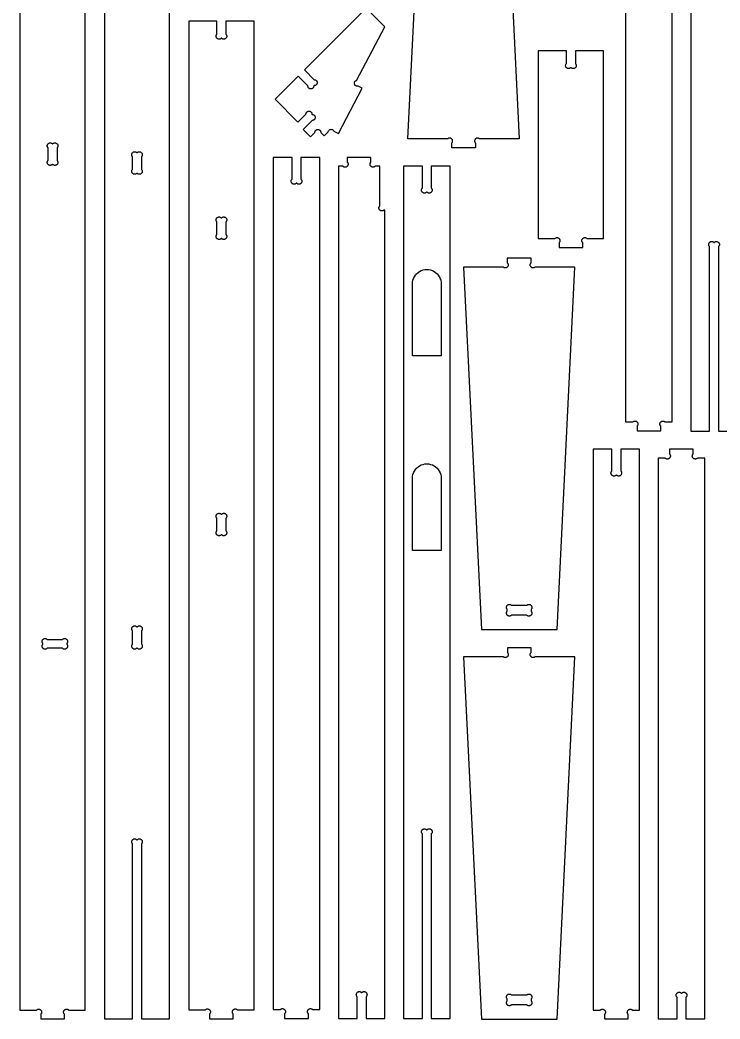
# Model space of a CAD drawing. Extents: x 105 to 1294, y 104 to 1295.
# Drawn here: x 655.6 to 892, y 103.9 to 441.1 of the extents above; entities that cross this region are included whole.
import ezdxf

# ---------------------------------------------------------------- set-up
doc = ezdxf.new("R2010")
doc.units = 0
doc.layers.add('LAYER_1', color=62, linetype='CONTINUOUS')

msp = doc.modelspace()

# ---------------------------------------------------------------- linework, layer by layer
at = {"layer": 'LAYER_1'}
for points in [[(655.63, 565.72), (655.63, 106.98), (661.23, 106.98), (661.32, 107.06), (661.41, 107.13), (661.5, 107.18), (661.6, 107.23), (661.7, 107.26), (661.79, 107.28), (661.89, 107.29), (661.98, 107.29), (662.07, 107.28), (662.17, 107.26), (662.25, 107.23), (662.34, 107.19), (662.42, 107.15), (662.5, 107.1), (662.58, 107.04), (662.65, 106.98), (662.71, 106.91), (662.77, 106.83), (662.82, 106.76), (662.86, 106.67), (662.9, 106.59), (662.92, 106.5), (662.94, 106.41), (662.95, 106.31), (662.95, 106.22), (662.95, 106.12), (662.92, 106.03), (662.89, 105.93), (662.85, 105.84), (662.79, 105.75), (662.72, 105.65), (662.64, 105.56), (662.64, 103.98), (670.65, 103.98), (670.65, 105.56), (670.56, 105.65), (670.5, 105.75), (670.44, 105.84), (670.4, 105.93), (670.36, 106.03), (670.34, 106.12), (670.33, 106.22), (670.33, 106.31), (670.34, 106.41), (670.36, 106.5), (670.39, 106.59), (670.43, 106.67), (670.47, 106.76), (670.52, 106.83), (670.58, 106.91), (670.64, 106.98), (670.71, 107.04), (670.79, 107.1), (670.87, 107.15), (670.95, 107.19), (671.03, 107.23), (671.12, 107.26), (671.21, 107.28), (671.31, 107.29), (671.4, 107.29), (671.5, 107.28), (671.59, 107.26), (671.69, 107.23), (671.78, 107.18), (671.88, 107.13), (671.97, 107.06), (672.06, 106.98), (677.66, 106.98), (677.66, 565.72)], [(684.13, 562.72), (684.13, 103.98), (693.65, 103.98), (693.65, 163.04), (693.58, 163.12), (693.52, 163.2), (693.47, 163.28), (693.43, 163.37), (693.4, 163.46), (693.37, 163.56), (693.36, 163.65), (693.36, 163.75), (693.36, 163.84), (693.37, 163.94), (693.4, 164.03), (693.43, 164.12), (693.47, 164.21), (693.52, 164.3), (693.58, 164.38), (693.65, 164.45), (693.72, 164.52), (693.81, 164.58), (693.89, 164.63), (693.98, 164.67), (694.07, 164.71), (694.16, 164.73), (694.26, 164.74), (694.36, 164.75), (694.45, 164.74), (694.55, 164.73), (694.64, 164.71), (694.73, 164.67), (694.82, 164.63), (694.91, 164.58), (694.99, 164.52), (695.06, 164.45), (695.23, 164.45), (695.31, 164.52), (695.39, 164.58), (695.47, 164.63), (695.56, 164.67), (695.66, 164.71), (695.75, 164.73), (695.84, 164.74), (695.94, 164.75), (696.04, 164.74), (696.13, 164.73), (696.22, 164.71), (696.32, 164.67), (696.4, 164.63), (696.49, 164.58), (696.57, 164.52), (696.65, 164.45), (696.71, 164.38), (696.77, 164.3), (696.83, 164.21), (696.87, 164.12), (696.9, 164.03), (696.92, 163.94), (696.94, 163.84), (696.94, 163.75), (696.94, 163.65), (696.92, 163.56), (696.9, 163.46), (696.87, 163.37), (696.83, 163.28), (696.77, 163.2), (696.71, 163.12), (696.65, 163.04), (696.65, 103.98), (706.16, 103.98), (706.16, 562.72)], [(818.18, 523.22), (824.2, 400.94), (810.83, 400.94), (810.75, 401.01), (810.67, 401.07), (810.59, 401.12), (810.5, 401.16), (810.41, 401.2), (810.31, 401.22), (810.22, 401.23), (810.12, 401.24), (810.02, 401.23), (809.93, 401.22), (809.84, 401.2), (809.74, 401.16), (809.66, 401.12), (809.57, 401.07), (809.49, 401.01), (809.41, 400.94), (809.34, 400.87), (809.29, 400.79), (809.23, 400.7), (809.19, 400.61), (809.16, 400.52), (809.14, 400.43), (809.13, 400.33), (809.12, 400.24), (809.13, 400.14), (809.14, 400.05), (809.16, 399.95), (809.19, 399.86), (809.23, 399.77), (809.29, 399.69), (809.34, 399.61), (809.41, 399.53), (809.41, 397.94), (801.41, 397.94), (801.41, 399.53), (801.48, 399.61), (801.54, 399.69), (801.59, 399.77), (801.63, 399.86), (801.66, 399.95), (801.69, 400.05), (801.7, 400.14), (801.71, 400.24), (801.7, 400.33), (801.69, 400.43), (801.66, 400.52), (801.63, 400.61), (801.59, 400.7), (801.54, 400.79), (801.48, 400.87), (801.41, 400.94), (801.34, 401.01), (801.26, 401.07), (801.17, 401.12), (801.08, 401.16), (800.99, 401.2), (800.9, 401.22), (800.8, 401.23), (800.71, 401.24), (800.61, 401.23), (800.52, 401.22), (800.42, 401.2), (800.33, 401.16), (800.24, 401.12), (800.16, 401.07), (800.07, 401.01), (800, 400.94), (786.62, 400.94), (792.64, 523.21)], [(860.13, 494.72), (860.13, 305.45), (862.58, 305.45), (862.65, 305.52), (862.73, 305.58), (862.82, 305.63), (862.91, 305.67), (863, 305.7), (863.09, 305.72), (863.19, 305.74), (863.28, 305.74), (863.38, 305.74), (863.48, 305.72), (863.57, 305.7), (863.66, 305.67), (863.75, 305.63), (863.84, 305.58), (863.92, 305.52), (863.99, 305.45), (864.06, 305.37), (864.12, 305.29), (864.17, 305.21), (864.21, 305.12), (864.24, 305.03), (864.27, 304.93), (864.28, 304.84), (864.28, 304.74), (864.28, 304.65), (864.27, 304.55), (864.24, 304.46), (864.21, 304.37), (864.17, 304.28), (864.12, 304.19), (864.06, 304.11), (863.99, 304.03), (863.99, 302.45), (871.99, 302.45), (871.99, 304.03), (871.92, 304.11), (871.86, 304.19), (871.81, 304.28), (871.77, 304.36), (871.74, 304.46), (871.72, 304.55), (871.7, 304.65), (871.7, 304.74), (871.7, 304.84), (871.72, 304.93), (871.74, 305.03), (871.77, 305.12), (871.81, 305.21), (871.86, 305.29), (871.92, 305.37), (871.99, 305.45), (872.07, 305.52), (872.15, 305.58), (872.23, 305.63), (872.32, 305.67), (872.41, 305.7), (872.51, 305.72), (872.6, 305.74), (872.7, 305.74), (872.8, 305.74), (872.89, 305.72), (872.98, 305.7), (873.08, 305.67), (873.16, 305.63), (873.25, 305.58), (873.33, 305.52), (873.41, 305.45), (875.86, 305.45), (875.86, 494.72)], [(882.13, 491.72), (882.13, 302.35), (888.49, 302.35), (888.49, 364.63), (888.43, 364.7), (888.37, 364.78), (888.32, 364.87), (888.27, 364.96), (888.24, 365.05), (888.22, 365.14), (888.21, 365.24), (888.2, 365.33), (888.21, 365.43), (888.22, 365.52), (888.24, 365.62), (888.27, 365.71), (888.32, 365.8), (888.37, 365.88), (888.43, 365.96), (888.49, 366.04), (888.57, 366.11), (888.65, 366.17), (888.74, 366.22), (888.83, 366.26), (888.92, 366.29), (889.01, 366.32), (889.11, 366.33), (889.2, 366.33), (889.3, 366.33), (889.39, 366.32), (889.49, 366.29), (889.58, 366.26), (889.67, 366.22), (889.75, 366.17), (889.83, 366.11), (889.91, 366.04), (890.08, 366.04), (890.17, 366.12), (890.26, 366.19), (890.36, 366.25), (890.45, 366.29), (890.55, 366.32), (890.64, 366.34), (890.74, 366.35), (890.83, 366.35), (890.92, 366.34), (891.02, 366.32), (891.1, 366.29), (891.19, 366.26), (891.27, 366.21), (891.35, 366.16), (891.43, 366.1), (891.49, 366.04), (891.56, 365.97), (891.62, 365.9), (891.67, 365.82), (891.71, 365.74), (891.75, 365.65), (891.77, 365.56), (891.79, 365.47), (891.8, 365.38), (891.8, 365.28), (891.8, 365.19), (891.77, 365.09), (891.74, 365), (891.7, 364.9), (891.64, 364.81), (891.58, 364.72), (891.49, 364.63), (891.49, 302.35), (897.86, 302.35)]]:
    msp.add_lwpolyline(points, dxfattribs=at)
for points in [[(752.2, 409.32), (752.2, 409.43), (752.22, 409.52), (752.24, 409.62), (752.27, 409.71), (752.32, 409.8), (752.37, 409.88), (752.42, 409.96), (752.49, 410.03), (752.56, 410.09), (752.64, 410.15), (752.72, 410.2), (752.81, 410.24), (752.9, 410.28), (752.99, 410.3), (753.09, 410.32), (753.2, 410.32), (753.3, 410.32), (753.4, 410.3), (753.49, 410.28), (753.58, 410.24), (753.67, 410.2), (753.75, 410.15), (753.83, 410.09), (753.9, 410.03), (753.97, 409.96), (754.02, 409.88), (754.07, 409.8), (754.12, 409.71), (754.15, 409.62), (754.18, 409.52), (754.19, 409.43), (754.2, 409.32), (754.32, 409.2), (754.42, 409.2), (754.52, 409.18), (754.61, 409.16), (754.7, 409.12), (754.79, 409.08), (754.87, 409.03), (754.95, 408.97), (755.02, 408.91), (755.09, 408.84), (755.15, 408.76), (755.2, 408.68), (755.24, 408.59), (755.27, 408.5), (755.3, 408.4), (755.31, 408.31), (755.32, 408.2), (755.31, 408.1), (755.3, 408), (755.27, 407.91), (755.24, 407.81), (755.2, 407.73), (755.15, 407.64), (755.09, 407.57), (755.02, 407.5), (754.95, 407.43), (754.87, 407.37), (754.79, 407.32), (754.7, 407.28), (754.61, 407.25), (754.52, 407.22), (754.42, 407.21), (754.32, 407.2), (751.25, 404.14), (753.72, 401.66), (755.2, 403.14), (755.21, 403.26), (755.22, 403.37), (755.25, 403.48), (755.29, 403.58), (755.33, 403.67), (755.38, 403.75), (755.45, 403.82), (755.51, 403.89), (755.59, 403.95), (755.66, 404), (755.75, 404.04), (755.83, 404.08), (755.92, 404.1), (756.01, 404.12), (756.11, 404.13), (756.2, 404.14), (756.29, 404.13), (756.39, 404.12), (756.48, 404.1), (756.57, 404.08), (756.65, 404.04), (756.74, 404), (756.81, 403.95), (756.89, 403.89), (756.95, 403.82), (757.01, 403.75), (757.07, 403.67), (757.11, 403.58), (757.15, 403.48), (757.18, 403.37), (757.19, 403.26), (757.2, 403.14), (758.34, 402), (759.67, 403.33), (759.71, 403.51), (759.78, 403.66), (759.86, 403.8), (759.97, 403.91), (760.09, 404.01), (760.22, 404.09), (760.36, 404.14), (760.51, 404.17), (760.66, 404.19), (760.81, 404.17), (760.96, 404.14), (761.11, 404.08), (761.24, 404), (761.36, 403.9), (761.47, 403.77), (761.56, 403.62), (763.16, 402.77), (771.22, 418.03), (769.82, 418.77), (769.7, 418.74), (769.59, 418.73), (769.48, 418.72), (769.37, 418.73), (769.28, 418.74), (769.18, 418.77), (769.09, 418.81), (769.01, 418.85), (768.93, 418.9), (768.86, 418.96), (768.79, 419.03), (768.74, 419.1), (768.68, 419.18), (768.64, 419.26), (768.6, 419.35), (768.57, 419.43), (768.54, 419.52), (768.53, 419.62), (768.52, 419.71), (768.52, 419.8), (768.53, 419.9), (768.54, 419.99), (768.57, 420.08), (768.6, 420.16), (768.65, 420.25), (768.7, 420.33), (768.76, 420.4), (768.83, 420.47), (768.92, 420.54), (769.01, 420.59), (769.11, 420.64), (769.23, 420.68), (778.79, 438.8), (772.5, 445.09), (751.65, 424.25), (754.96, 420.93), (755.08, 420.93), (755.19, 420.91), (755.3, 420.88), (755.4, 420.85), (755.49, 420.8), (755.57, 420.75), (755.64, 420.69), (755.71, 420.62), (755.77, 420.55), (755.82, 420.47), (755.86, 420.39), (755.9, 420.3), (755.93, 420.21), (755.95, 420.12), (755.96, 420.03), (755.96, 419.93), (755.96, 419.84), (755.95, 419.75), (755.93, 419.66), (755.9, 419.57), (755.86, 419.48), (755.82, 419.4), (755.77, 419.32), (755.71, 419.25), (755.64, 419.18), (755.57, 419.12), (755.49, 419.06), (755.4, 419.02), (755.3, 418.98), (755.19, 418.96), (755.08, 418.94), (754.96, 418.93), (754.84, 418.81), (754.83, 418.71), (754.82, 418.61), (754.79, 418.51), (754.76, 418.42), (754.72, 418.34), (754.67, 418.25), (754.61, 418.18), (754.55, 418.1), (754.48, 418.04), (754.4, 417.98), (754.32, 417.93), (754.23, 417.89), (754.14, 417.86), (754.04, 417.83), (753.94, 417.82), (753.84, 417.81), (753.74, 417.82), (753.64, 417.83), (753.54, 417.86), (753.45, 417.89), (753.36, 417.93), (753.28, 417.98), (753.2, 418.04), (753.13, 418.1), (753.07, 418.18), (753.01, 418.25), (752.96, 418.34), (752.92, 418.42), (752.88, 418.51), (752.86, 418.61), (752.84, 418.71), (752.84, 418.81), (749.53, 422.13), (741.75, 414.35), (749.48, 406.61)], [(719.64, 105.64), (719.64, 104.06), (727.64, 104.06), (727.64, 105.64), (727.58, 105.72), (727.52, 105.8), (727.47, 105.89), (727.42, 105.97), (727.39, 106.07), (727.37, 106.16), (727.36, 106.26), (727.35, 106.35), (727.36, 106.45), (727.37, 106.54), (727.39, 106.64), (727.42, 106.73), (727.47, 106.82), (727.52, 106.9), (727.58, 106.98), (727.64, 107.06), (727.72, 107.13), (727.8, 107.19), (727.89, 107.24), (727.98, 107.28), (728.07, 107.31), (728.16, 107.33), (728.26, 107.35), (728.35, 107.35), (728.45, 107.35), (728.54, 107.33), (728.64, 107.31), (728.73, 107.28), (728.82, 107.24), (728.9, 107.19), (728.98, 107.13), (729.06, 107.06), (734.66, 107.06), (734.66, 440.72), (725.14, 440.72), (725.14, 436.33), (725.22, 436.24), (725.29, 436.15), (725.35, 436.06), (725.39, 435.96), (725.42, 435.87), (725.44, 435.77), (725.45, 435.67), (725.45, 435.58), (725.44, 435.49), (725.42, 435.4), (725.39, 435.31), (725.36, 435.22), (725.31, 435.14), (725.26, 435.06), (725.21, 434.99), (725.14, 434.92), (725.07, 434.85), (725, 434.8), (724.92, 434.74), (724.84, 434.7), (724.75, 434.66), (724.66, 434.64), (724.57, 434.62), (724.48, 434.61), (724.39, 434.61), (724.29, 434.62), (724.2, 434.64), (724.1, 434.67), (724, 434.71), (723.91, 434.77), (723.82, 434.84), (723.73, 434.92), (723.56, 434.92), (723.47, 434.84), (723.38, 434.77), (723.28, 434.71), (723.19, 434.67), (723.09, 434.64), (723, 434.62), (722.9, 434.61), (722.81, 434.61), (722.71, 434.62), (722.62, 434.64), (722.53, 434.66), (722.45, 434.7), (722.37, 434.74), (722.29, 434.8), (722.21, 434.85), (722.14, 434.92), (722.08, 434.99), (722.02, 435.06), (721.97, 435.14), (721.93, 435.22), (721.89, 435.31), (721.87, 435.4), (721.85, 435.49), (721.84, 435.58), (721.83, 435.67), (721.84, 435.77), (721.86, 435.87), (721.9, 435.96), (721.94, 436.06), (721.99, 436.15), (722.06, 436.24), (722.14, 436.33), (722.14, 440.72), (712.63, 440.72), (712.63, 107.06), (718.23, 107.06), (718.31, 107.13), (718.39, 107.19), (718.47, 107.24), (718.56, 107.28), (718.65, 107.31), (718.75, 107.33), (718.84, 107.35), (718.94, 107.35), (719.03, 107.35), (719.13, 107.33), (719.22, 107.31), (719.31, 107.28), (719.4, 107.24), (719.49, 107.19), (719.57, 107.13), (719.64, 107.06), (719.71, 106.98), (719.77, 106.9), (719.82, 106.82), (719.86, 106.73), (719.9, 106.64), (719.92, 106.54), (719.93, 106.45), (719.94, 106.35), (719.93, 106.26), (719.92, 106.16), (719.9, 106.07), (719.86, 105.97), (719.82, 105.89), (719.77, 105.8), (719.71, 105.72)], [(843.15, 426.38), (843.21, 426.31), (843.27, 426.22), (843.32, 426.14), (843.37, 426.05), (843.4, 425.96), (843.42, 425.86), (843.43, 425.77), (843.44, 425.67), (843.43, 425.58), (843.42, 425.48), (843.4, 425.39), (843.37, 425.3), (843.32, 425.21), (843.27, 425.12), (843.21, 425.04), (843.15, 424.97), (843.07, 424.9), (842.99, 424.84), (842.9, 424.79), (842.82, 424.75), (842.72, 424.71), (842.63, 424.69), (842.54, 424.68), (842.44, 424.67), (842.34, 424.68), (842.25, 424.69), (842.15, 424.71), (842.06, 424.75), (841.97, 424.79), (841.89, 424.84), (841.81, 424.9), (841.73, 424.97), (841.56, 424.97), (841.48, 424.9), (841.4, 424.84), (841.32, 424.79), (841.23, 424.75), (841.14, 424.71), (841.04, 424.69), (840.95, 424.68), (840.85, 424.67), (840.76, 424.68), (840.66, 424.69), (840.57, 424.71), (840.48, 424.75), (840.39, 424.79), (840.3, 424.84), (840.22, 424.9), (840.14, 424.97), (840.08, 425.04), (840.02, 425.12), (839.97, 425.21), (839.92, 425.3), (839.89, 425.39), (839.87, 425.48), (839.86, 425.58), (839.85, 425.67), (839.86, 425.77), (839.87, 425.86), (839.89, 425.96), (839.92, 426.05), (839.97, 426.14), (840.02, 426.22), (840.08, 426.31), (840.14, 426.38), (840.14, 430.72), (830.63, 430.72), (830.63, 367.36), (836.23, 367.36), (836.31, 367.43), (836.39, 367.49), (836.47, 367.54), (836.56, 367.58), (836.65, 367.61), (836.75, 367.63), (836.84, 367.65), (836.94, 367.65), (837.03, 367.65), (837.13, 367.63), (837.22, 367.61), (837.31, 367.58), (837.4, 367.54), (837.49, 367.49), (837.57, 367.43), (837.64, 367.36), (837.71, 367.28), (837.77, 367.2), (837.82, 367.11), (837.86, 367.03), (837.9, 366.93), (837.92, 366.84), (837.93, 366.75), (837.94, 366.65), (837.93, 366.55), (837.92, 366.46), (837.9, 366.37), (837.86, 366.27), (837.82, 366.18), (837.77, 366.1), (837.71, 366.02), (837.64, 365.94), (837.64, 364.36), (845.64, 364.36), (845.64, 365.94), (845.58, 366.02), (845.52, 366.1), (845.47, 366.18), (845.42, 366.27), (845.39, 366.37), (845.37, 366.46), (845.36, 366.55), (845.35, 366.65), (845.36, 366.75), (845.37, 366.84), (845.39, 366.93), (845.42, 367.03), (845.47, 367.11), (845.52, 367.2), (845.58, 367.28), (845.64, 367.36), (845.72, 367.43), (845.8, 367.49), (845.89, 367.54), (845.98, 367.58), (846.07, 367.61), (846.16, 367.63), (846.26, 367.65), (846.35, 367.65), (846.45, 367.65), (846.54, 367.63), (846.64, 367.61), (846.73, 367.58), (846.82, 367.54), (846.9, 367.49), (846.98, 367.43), (847.06, 367.36), (852.66, 367.36), (852.66, 430.72), (843.15, 430.72)], [(666.56, 392.32), (666.47, 392.24), (666.37, 392.17), (666.28, 392.11), (666.19, 392.07), (666.09, 392.04), (665.99, 392.02), (665.9, 392.01), (665.8, 392.01), (665.71, 392.02), (665.62, 392.04), (665.53, 392.07), (665.45, 392.1), (665.36, 392.15), (665.29, 392.2), (665.21, 392.25), (665.14, 392.32), (665.08, 392.39), (665.02, 392.46), (664.97, 392.54), (664.93, 392.62), (664.89, 392.71), (664.86, 392.8), (664.84, 392.89), (664.83, 392.98), (664.83, 393.07), (664.84, 393.17), (664.86, 393.27), (664.89, 393.36), (664.94, 393.46), (664.99, 393.55), (665.06, 393.64), (665.14, 393.73), (665.14, 397.91), (665.06, 397.99), (664.99, 398.09), (664.94, 398.18), (664.89, 398.28), (664.86, 398.37), (664.84, 398.47), (664.83, 398.56), (664.83, 398.66), (664.84, 398.75), (664.86, 398.84), (664.89, 398.93), (664.93, 399.02), (664.97, 399.1), (665.02, 399.18), (665.08, 399.25), (665.14, 399.32), (665.21, 399.38), (665.29, 399.44), (665.36, 399.49), (665.45, 399.53), (665.53, 399.57), (665.62, 399.6), (665.71, 399.62), (665.8, 399.63), (665.9, 399.63), (665.99, 399.62), (666.09, 399.6), (666.19, 399.57), (666.28, 399.52), (666.37, 399.47), (666.47, 399.4), (666.56, 399.32), (666.73, 399.32), (666.82, 399.4), (666.92, 399.47), (667.01, 399.52), (667.1, 399.57), (667.2, 399.6), (667.29, 399.62), (667.39, 399.63), (667.48, 399.63), (667.58, 399.62), (667.67, 399.6), (667.76, 399.57), (667.84, 399.53), (667.93, 399.49), (668, 399.44), (668.08, 399.38), (668.15, 399.32), (668.21, 399.25), (668.27, 399.18), (668.32, 399.1), (668.36, 399.02), (668.4, 398.93), (668.43, 398.84), (668.45, 398.75), (668.46, 398.66), (668.46, 398.56), (668.45, 398.47), (668.43, 398.37), (668.39, 398.28), (668.35, 398.18), (668.3, 398.09), (668.23, 397.99), (668.15, 397.91), (668.15, 393.73), (668.23, 393.64), (668.3, 393.55), (668.35, 393.46), (668.39, 393.36), (668.43, 393.27), (668.45, 393.17), (668.46, 393.07), (668.46, 392.98), (668.45, 392.89), (668.43, 392.8), (668.4, 392.71), (668.36, 392.62), (668.32, 392.54), (668.27, 392.46), (668.21, 392.39), (668.15, 392.32), (668.08, 392.25), (668, 392.2), (667.93, 392.15), (667.84, 392.1), (667.76, 392.07), (667.67, 392.04), (667.58, 392.02), (667.48, 392.01), (667.39, 392.01), (667.29, 392.02), (667.2, 392.04), (667.1, 392.07), (667.01, 392.11), (666.92, 392.17), (666.82, 392.24), (666.73, 392.32)], [(666.56, 392.32), (666.47, 392.23), (666.38, 392.17), (666.28, 392.11), (666.19, 392.07), (666.09, 392.04), (666, 392.02), (665.9, 392.01), (665.81, 392.01), (665.71, 392.02), (665.62, 392.04), (665.53, 392.06), (665.45, 392.1), (665.37, 392.14), (665.29, 392.2), (665.21, 392.25), (665.14, 392.32), (665.08, 392.39), (665.02, 392.46), (664.97, 392.54), (664.93, 392.62), (664.89, 392.71), (664.87, 392.8), (664.85, 392.89), (664.84, 392.98), (664.84, 393.07), (664.84, 393.17), (664.87, 393.27), (664.9, 393.36), (664.94, 393.46), (665, 393.55), (665.06, 393.64), (665.15, 393.73), (665.15, 397.91), (665.06, 398), (665, 398.09), (664.94, 398.18), (664.9, 398.28), (664.87, 398.37), (664.84, 398.47), (664.84, 398.56), (664.84, 398.66), (664.85, 398.75), (664.87, 398.84), (664.89, 398.93), (664.93, 399.02), (664.97, 399.1), (665.02, 399.18), (665.08, 399.25), (665.14, 399.32), (665.21, 399.38), (665.29, 399.44), (665.37, 399.49), (665.45, 399.53), (665.53, 399.57), (665.62, 399.6), (665.71, 399.62), (665.81, 399.63), (665.9, 399.63), (666, 399.62), (666.09, 399.6), (666.19, 399.57), (666.28, 399.53), (666.38, 399.47), (666.47, 399.4), (666.56, 399.32), (666.73, 399.32), (666.82, 399.4), (666.91, 399.47), (667, 399.53), (667.1, 399.57), (667.19, 399.6), (667.29, 399.62), (667.39, 399.63), (667.48, 399.63), (667.57, 399.62), (667.66, 399.6), (667.75, 399.57), (667.84, 399.53), (667.92, 399.49), (668, 399.44), (668.07, 399.38), (668.14, 399.32), (668.21, 399.25), (668.26, 399.18), (668.31, 399.1), (668.36, 399.02), (668.39, 398.93), (668.42, 398.84), (668.44, 398.75), (668.45, 398.66), (668.45, 398.56), (668.44, 398.47), (668.42, 398.37), (668.39, 398.28), (668.35, 398.18), (668.29, 398.09), (668.22, 398), (668.14, 397.91), (668.14, 393.73), (668.22, 393.64), (668.29, 393.55), (668.35, 393.46), (668.39, 393.36), (668.42, 393.27), (668.44, 393.17), (668.45, 393.07), (668.45, 392.98), (668.44, 392.89), (668.42, 392.8), (668.39, 392.71), (668.36, 392.62), (668.31, 392.54), (668.26, 392.46), (668.21, 392.39), (668.14, 392.32), (668.07, 392.25), (668, 392.2), (667.92, 392.14), (667.84, 392.1), (667.75, 392.06), (667.66, 392.04), (667.57, 392.02), (667.48, 392.01), (667.39, 392.01), (667.29, 392.02), (667.19, 392.04), (667.1, 392.07), (667, 392.11), (666.91, 392.17), (666.82, 392.23), (666.73, 392.32)], [(695.06, 389.32), (694.98, 389.25), (694.9, 389.19), (694.82, 389.14), (694.73, 389.1), (694.64, 389.07), (694.54, 389.04), (694.45, 389.03), (694.35, 389.02), (694.26, 389.03), (694.16, 389.04), (694.07, 389.07), (693.98, 389.1), (693.89, 389.14), (693.8, 389.19), (693.72, 389.25), (693.65, 389.32), (693.58, 389.39), (693.52, 389.47), (693.47, 389.56), (693.43, 389.65), (693.39, 389.74), (693.37, 389.83), (693.36, 389.93), (693.35, 390.02), (693.36, 390.12), (693.37, 390.21), (693.39, 390.31), (693.43, 390.4), (693.47, 390.49), (693.52, 390.57), (693.58, 390.65), (693.65, 390.73), (693.65, 394.9), (693.58, 394.98), (693.52, 395.06), (693.47, 395.15), (693.43, 395.24), (693.39, 395.33), (693.37, 395.42), (693.36, 395.52), (693.35, 395.61), (693.36, 395.71), (693.37, 395.8), (693.39, 395.9), (693.43, 395.99), (693.47, 396.08), (693.52, 396.16), (693.58, 396.24), (693.65, 396.32), (693.72, 396.39), (693.8, 396.45), (693.89, 396.5), (693.98, 396.54), (694.07, 396.57), (694.16, 396.59), (694.26, 396.61), (694.35, 396.61), (694.45, 396.61), (694.54, 396.59), (694.64, 396.57), (694.73, 396.54), (694.82, 396.5), (694.9, 396.45), (694.98, 396.39), (695.06, 396.32), (695.23, 396.32), (695.3, 396.39), (695.39, 396.45), (695.47, 396.5), (695.56, 396.54), (695.65, 396.57), (695.75, 396.59), (695.84, 396.61), (695.94, 396.61), (696.03, 396.61), (696.13, 396.59), (696.22, 396.57), (696.31, 396.54), (696.4, 396.5), (696.49, 396.45), (696.57, 396.39), (696.64, 396.32), (696.71, 396.24), (696.77, 396.16), (696.82, 396.08), (696.86, 395.99), (696.89, 395.9), (696.92, 395.8), (696.93, 395.71), (696.94, 395.61), (696.93, 395.52), (696.92, 395.42), (696.89, 395.33), (696.86, 395.24), (696.82, 395.15), (696.77, 395.06), (696.71, 394.98), (696.64, 394.9), (696.64, 390.73), (696.71, 390.65), (696.77, 390.57), (696.82, 390.49), (696.86, 390.4), (696.89, 390.31), (696.92, 390.21), (696.93, 390.12), (696.94, 390.02), (696.93, 389.93), (696.92, 389.83), (696.89, 389.74), (696.86, 389.65), (696.82, 389.56), (696.77, 389.47), (696.71, 389.39), (696.64, 389.32), (696.57, 389.25), (696.49, 389.19), (696.4, 389.14), (696.31, 389.1), (696.22, 389.07), (696.13, 389.04), (696.03, 389.03), (695.94, 389.02), (695.84, 389.03), (695.75, 389.04), (695.65, 389.07), (695.56, 389.1), (695.47, 389.14), (695.39, 389.19), (695.3, 389.25), (695.23, 389.32)], [(743.58, 107.15), (743.67, 107.23), (743.76, 107.3), (743.85, 107.35), (743.95, 107.4), (744.04, 107.43), (744.14, 107.45), (744.23, 107.46), (744.33, 107.46), (744.42, 107.45), (744.51, 107.43), (744.6, 107.4), (744.69, 107.36), (744.77, 107.32), (744.85, 107.27), (744.92, 107.21), (744.99, 107.15), (745.06, 107.08), (745.11, 107.01), (745.16, 106.93), (745.21, 106.84), (745.24, 106.76), (745.27, 106.67), (745.29, 106.58), (745.3, 106.49), (745.3, 106.39), (745.29, 106.3), (745.27, 106.2), (745.24, 106.1), (745.2, 106.01), (745.14, 105.92), (745.07, 105.82), (744.99, 105.73), (744.99, 104.15), (752.99, 104.15), (752.99, 105.73), (752.91, 105.82), (752.84, 105.92), (752.79, 106.01), (752.74, 106.1), (752.71, 106.2), (752.69, 106.3), (752.68, 106.39), (752.68, 106.49), (752.69, 106.58), (752.71, 106.67), (752.74, 106.76), (752.78, 106.84), (752.82, 106.93), (752.87, 107.01), (752.93, 107.08), (752.99, 107.15), (753.06, 107.21), (753.13, 107.27), (753.21, 107.32), (753.3, 107.36), (753.38, 107.4), (753.47, 107.43), (753.56, 107.45), (753.66, 107.46), (753.75, 107.46), (753.85, 107.45), (753.94, 107.43), (754.04, 107.4), (754.13, 107.35), (754.23, 107.3), (754.32, 107.23), (754.41, 107.15), (756.86, 107.15), (756.86, 394.72), (750.5, 394.72), (750.5, 387.38), (750.58, 387.29), (750.65, 387.2), (750.7, 387.11), (750.74, 387.01), (750.78, 386.92), (750.8, 386.82), (750.81, 386.72), (750.8, 386.63), (750.79, 386.54), (750.77, 386.45), (750.75, 386.36), (750.71, 386.27), (750.67, 386.19), (750.62, 386.11), (750.56, 386.04), (750.49, 385.97), (750.43, 385.9), (750.35, 385.85), (750.27, 385.8), (750.19, 385.75), (750.11, 385.72), (750.02, 385.69), (749.93, 385.67), (749.83, 385.66), (749.74, 385.66), (749.64, 385.67), (749.55, 385.69), (749.45, 385.72), (749.36, 385.76), (749.26, 385.82), (749.17, 385.89), (749.08, 385.97), (748.91, 385.97), (748.82, 385.89), (748.73, 385.82), (748.63, 385.76), (748.54, 385.72), (748.44, 385.69), (748.35, 385.67), (748.25, 385.66), (748.16, 385.66), (748.06, 385.67), (747.97, 385.69), (747.88, 385.72), (747.8, 385.75), (747.72, 385.8), (747.64, 385.85), (747.56, 385.9), (747.49, 385.97), (747.43, 386.04), (747.37, 386.11), (747.32, 386.19), (747.28, 386.27), (747.24, 386.36), (747.21, 386.45), (747.2, 386.54), (747.19, 386.63), (747.18, 386.72), (747.19, 386.82), (747.21, 386.92), (747.25, 387.01), (747.29, 387.11), (747.34, 387.2), (747.41, 387.29), (747.49, 387.38), (747.49, 394.72), (741.13, 394.72), (741.13, 107.15)], [(774.13, 394.72), (766.13, 394.72), (766.13, 393.13), (766.21, 393.04), (766.28, 392.95), (766.33, 392.86), (766.38, 392.76), (766.41, 392.67), (766.43, 392.57), (766.44, 392.47), (766.44, 392.38), (766.43, 392.29), (766.41, 392.2), (766.38, 392.11), (766.34, 392.02), (766.3, 391.94), (766.25, 391.86), (766.19, 391.79), (766.13, 391.72), (766.06, 391.65), (765.99, 391.6), (765.91, 391.55), (765.83, 391.5), (765.74, 391.47), (765.65, 391.44), (765.56, 391.42), (765.47, 391.41), (765.37, 391.41), (765.28, 391.42), (765.18, 391.44), (765.08, 391.47), (764.99, 391.51), (764.9, 391.57), (764.8, 391.64), (764.71, 391.72), (763.13, 391.72), (763.13, 104.15), (769.49, 104.15), (769.49, 111.48), (769.41, 111.57), (769.34, 111.67), (769.29, 111.76), (769.25, 111.85), (769.21, 111.95), (769.19, 112.05), (769.18, 112.14), (769.19, 112.24), (769.2, 112.33), (769.21, 112.42), (769.24, 112.51), (769.28, 112.59), (769.32, 112.68), (769.37, 112.76), (769.43, 112.83), (769.49, 112.9), (769.56, 112.96), (769.64, 113.02), (769.72, 113.07), (769.8, 113.11), (769.88, 113.15), (769.97, 113.18), (770.06, 113.2), (770.16, 113.21), (770.25, 113.21), (770.35, 113.2), (770.44, 113.18), (770.54, 113.15), (770.63, 113.1), (770.73, 113.05), (770.82, 112.98), (770.91, 112.9), (771.08, 112.9), (771.17, 112.98), (771.26, 113.05), (771.36, 113.1), (771.45, 113.15), (771.55, 113.18), (771.64, 113.2), (771.74, 113.21), (771.83, 113.21), (771.92, 113.2), (772.02, 113.18), (772.11, 113.15), (772.19, 113.11), (772.27, 113.07), (772.35, 113.02), (772.43, 112.96), (772.49, 112.9), (772.56, 112.83), (772.62, 112.76), (772.67, 112.68), (772.71, 112.59), (772.75, 112.51), (772.77, 112.42), (772.79, 112.33), (772.8, 112.24), (772.8, 112.14), (772.8, 112.05), (772.77, 111.95), (772.74, 111.85), (772.7, 111.76), (772.64, 111.67), (772.58, 111.57), (772.49, 111.48), (772.49, 104.15), (778.86, 104.15), (778.86, 376.94), (778.55, 376.94), (778.46, 376.86), (778.37, 376.79), (778.27, 376.74), (778.18, 376.69), (778.08, 376.66), (777.99, 376.64), (777.89, 376.63), (777.8, 376.63), (777.71, 376.64), (777.61, 376.66), (777.53, 376.69), (777.44, 376.73), (777.36, 376.77), (777.28, 376.82), (777.2, 376.88), (777.14, 376.94), (777.07, 377.01), (777.02, 377.09), (776.96, 377.16), (776.92, 377.25), (776.88, 377.33), (776.86, 377.42), (776.84, 377.51), (776.83, 377.61), (776.83, 377.7), (776.84, 377.8), (776.86, 377.89), (776.89, 377.99), (776.93, 378.08), (776.99, 378.17), (777.05, 378.27), (777.13, 378.36), (777.13, 391.72), (775.54, 391.72), (775.45, 391.64), (775.36, 391.57), (775.27, 391.51), (775.17, 391.47), (775.08, 391.44), (774.98, 391.42), (774.89, 391.41), (774.79, 391.41), (774.7, 391.42), (774.61, 391.44), (774.52, 391.47), (774.43, 391.5), (774.35, 391.55), (774.27, 391.6), (774.2, 391.65), (774.13, 391.72), (774.07, 391.79), (774.01, 391.86), (773.96, 391.94), (773.91, 392.02), (773.88, 392.11), (773.85, 392.2), (773.83, 392.29), (773.82, 392.38), (773.82, 392.47), (773.83, 392.57), (773.85, 392.67), (773.88, 392.76), (773.92, 392.86), (773.98, 392.95), (774.05, 393.04), (774.13, 393.13)], [(800.86, 104.15), (800.86, 391.72), (794.5, 391.72), (794.5, 384.38), (794.57, 384.31), (794.62, 384.22), (794.68, 384.14), (794.72, 384.05), (794.75, 383.96), (794.77, 383.87), (794.79, 383.77), (794.79, 383.67), (794.79, 383.58), (794.77, 383.48), (794.75, 383.39), (794.72, 383.3), (794.68, 383.21), (794.62, 383.12), (794.57, 383.04), (794.5, 382.97), (794.42, 382.9), (794.34, 382.84), (794.25, 382.79), (794.17, 382.75), (794.07, 382.72), (793.98, 382.69), (793.89, 382.68), (793.79, 382.67), (793.69, 382.68), (793.6, 382.69), (793.5, 382.72), (793.41, 382.75), (793.32, 382.79), (793.24, 382.84), (793.16, 382.9), (793.08, 382.97), (792.91, 382.97), (792.82, 382.89), (792.73, 382.82), (792.63, 382.76), (792.54, 382.72), (792.44, 382.69), (792.35, 382.67), (792.25, 382.66), (792.16, 382.66), (792.06, 382.67), (791.97, 382.69), (791.88, 382.72), (791.8, 382.75), (791.72, 382.8), (791.64, 382.85), (791.56, 382.9), (791.49, 382.97), (791.43, 383.04), (791.37, 383.11), (791.32, 383.19), (791.28, 383.27), (791.24, 383.36), (791.21, 383.45), (791.2, 383.54), (791.19, 383.63), (791.18, 383.72), (791.19, 383.82), (791.21, 383.92), (791.25, 384.01), (791.29, 384.11), (791.34, 384.2), (791.41, 384.29), (791.49, 384.38), (791.49, 391.72), (785.13, 391.72), (785.13, 104.15), (791.49, 104.15), (791.49, 166.43), (791.43, 166.5), (791.37, 166.58), (791.32, 166.67), (791.27, 166.76), (791.24, 166.85), (791.22, 166.94), (791.21, 167.04), (791.2, 167.13), (791.21, 167.23), (791.22, 167.33), (791.24, 167.42), (791.27, 167.51), (791.32, 167.6), (791.37, 167.69), (791.43, 167.77), (791.49, 167.84), (791.57, 167.91), (791.65, 167.97), (791.74, 168.02), (791.83, 168.06), (791.92, 168.09), (792.01, 168.12), (792.11, 168.13), (792.2, 168.13), (792.3, 168.13), (792.39, 168.12), (792.49, 168.09), (792.58, 168.06), (792.67, 168.02), (792.75, 167.97), (792.83, 167.91), (792.91, 167.84), (793.08, 167.84), (793.17, 167.92), (793.26, 167.99), (793.36, 168.05), (793.45, 168.09), (793.55, 168.12), (793.64, 168.14), (793.74, 168.15), (793.83, 168.15), (793.93, 168.14), (794.02, 168.12), (794.11, 168.09), (794.19, 168.06), (794.28, 168.01), (794.35, 167.96), (794.43, 167.91), (794.5, 167.84), (794.56, 167.77), (794.62, 167.7), (794.67, 167.62), (794.71, 167.54), (794.75, 167.45), (794.78, 167.36), (794.8, 167.27), (794.81, 167.18), (794.81, 167.08), (794.8, 166.99), (794.78, 166.89), (794.75, 166.8), (794.7, 166.7), (794.65, 166.61), (794.58, 166.52), (794.5, 166.43), (794.5, 104.15)], [(723.56, 367.32), (723.47, 367.24), (723.38, 367.17), (723.28, 367.11), (723.19, 367.07), (723.09, 367.04), (723, 367.02), (722.9, 367.01), (722.81, 367.01), (722.71, 367.02), (722.62, 367.04), (722.53, 367.07), (722.45, 367.1), (722.37, 367.15), (722.29, 367.2), (722.21, 367.25), (722.14, 367.32), (722.08, 367.39), (722.02, 367.46), (721.97, 367.54), (721.93, 367.62), (721.89, 367.71), (721.87, 367.8), (721.85, 367.89), (721.84, 367.98), (721.83, 368.08), (721.84, 368.17), (721.86, 368.27), (721.9, 368.36), (721.94, 368.46), (721.99, 368.55), (722.06, 368.64), (722.14, 368.73), (722.14, 372.9), (722.06, 372.99), (721.99, 373.08), (721.94, 373.18), (721.9, 373.27), (721.86, 373.37), (721.84, 373.46), (721.83, 373.56), (721.84, 373.65), (721.85, 373.75), (721.87, 373.84), (721.89, 373.93), (721.93, 374.01), (721.97, 374.1), (722.02, 374.17), (722.08, 374.25), (722.14, 374.32), (722.21, 374.38), (722.29, 374.44), (722.37, 374.49), (722.45, 374.53), (722.53, 374.57), (722.62, 374.6), (722.71, 374.62), (722.81, 374.63), (722.9, 374.63), (723, 374.62), (723.09, 374.6), (723.19, 374.57), (723.28, 374.52), (723.38, 374.47), (723.47, 374.4), (723.56, 374.32), (723.73, 374.32), (723.82, 374.4), (723.91, 374.47), (724, 374.52), (724.1, 374.57), (724.2, 374.6), (724.29, 374.62), (724.39, 374.63), (724.48, 374.63), (724.57, 374.62), (724.66, 374.6), (724.75, 374.57), (724.84, 374.53), (724.92, 374.49), (725, 374.44), (725.07, 374.38), (725.14, 374.32), (725.21, 374.25), (725.26, 374.17), (725.31, 374.1), (725.36, 374.01), (725.39, 373.93), (725.42, 373.84), (725.44, 373.75), (725.45, 373.65), (725.45, 373.56), (725.44, 373.46), (725.42, 373.37), (725.39, 373.27), (725.35, 373.18), (725.29, 373.08), (725.22, 372.99), (725.14, 372.9), (725.14, 368.73), (725.22, 368.64), (725.29, 368.55), (725.35, 368.46), (725.39, 368.36), (725.42, 368.27), (725.44, 368.17), (725.45, 368.08), (725.45, 367.98), (725.44, 367.89), (725.42, 367.8), (725.39, 367.71), (725.36, 367.62), (725.31, 367.54), (725.26, 367.46), (725.21, 367.39), (725.14, 367.32), (725.07, 367.25), (725, 367.2), (724.92, 367.15), (724.84, 367.1), (724.75, 367.07), (724.66, 367.04), (724.57, 367.02), (724.48, 367.01), (724.39, 367.01), (724.29, 367.02), (724.2, 367.04), (724.1, 367.07), (724, 367.11), (723.91, 367.17), (723.82, 367.24), (723.73, 367.32)], [(811.41, 235.45), (836.95, 235.45), (842.97, 357.72), (829.6, 357.72), (829.52, 357.65), (829.44, 357.59), (829.36, 357.54), (829.27, 357.5), (829.18, 357.47), (829.08, 357.44), (828.99, 357.43), (828.89, 357.42), (828.79, 357.43), (828.7, 357.44), (828.61, 357.47), (828.51, 357.5), (828.43, 357.54), (828.34, 357.59), (828.26, 357.65), (828.18, 357.72), (828.11, 357.79), (828.06, 357.87), (828.01, 357.96), (827.96, 358.05), (827.93, 358.14), (827.91, 358.23), (827.9, 358.33), (827.89, 358.42), (827.9, 358.52), (827.91, 358.62), (827.93, 358.71), (827.96, 358.8), (828.01, 358.89), (828.06, 358.98), (828.11, 359.06), (828.18, 359.13), (828.18, 360.72), (820.18, 360.72), (820.18, 359.13), (820.25, 359.06), (820.31, 358.98), (820.36, 358.89), (820.4, 358.8), (820.44, 358.71), (820.46, 358.62), (820.47, 358.52), (820.48, 358.42), (820.47, 358.33), (820.46, 358.23), (820.44, 358.14), (820.4, 358.05), (820.36, 357.96), (820.31, 357.87), (820.25, 357.79), (820.18, 357.72), (820.11, 357.65), (820.03, 357.59), (819.94, 357.54), (819.85, 357.5), (819.76, 357.47), (819.67, 357.44), (819.57, 357.43), (819.48, 357.42), (819.38, 357.43), (819.29, 357.44), (819.19, 357.47), (819.1, 357.5), (819.01, 357.54), (818.93, 357.59), (818.85, 357.65), (818.77, 357.72), (805.39, 357.72)], [(788.13, 327.7), (788.13, 352.02), (788.17, 352.66), (788.29, 353.28), (788.5, 353.89), (788.78, 354.46), (789.13, 354.99), (789.55, 355.47), (790.03, 355.89), (790.56, 356.25), (791.13, 356.53), (791.73, 356.73), (792.36, 356.86), (793, 356.9), (793.63, 356.86), (794.26, 356.73), (794.86, 356.53), (795.43, 356.25), (795.96, 355.89), (796.44, 355.47), (796.86, 354.99), (797.21, 354.46), (797.49, 353.89), (797.7, 353.28), (797.82, 352.66), (797.86, 352.02), (797.86, 327.7)], [(858.49, 288.88), (858.56, 288.8), (858.62, 288.72), (858.67, 288.64), (858.71, 288.55), (858.75, 288.46), (858.77, 288.36), (858.78, 288.27), (858.79, 288.17), (858.78, 288.08), (858.77, 287.98), (858.75, 287.89), (858.71, 287.79), (858.67, 287.71), (858.62, 287.62), (858.56, 287.54), (858.49, 287.46), (858.42, 287.4), (858.34, 287.34), (858.25, 287.29), (858.16, 287.24), (858.07, 287.21), (857.98, 287.19), (857.88, 287.18), (857.79, 287.17), (857.69, 287.18), (857.6, 287.19), (857.5, 287.21), (857.41, 287.24), (857.32, 287.29), (857.24, 287.34), (857.16, 287.4), (857.08, 287.46), (856.91, 287.46), (856.82, 287.38), (856.73, 287.31), (856.63, 287.26), (856.54, 287.22), (856.44, 287.18), (856.35, 287.16), (856.25, 287.15), (856.16, 287.15), (856.06, 287.17), (855.97, 287.18), (855.88, 287.21), (855.8, 287.25), (855.72, 287.29), (855.64, 287.34), (855.56, 287.4), (855.49, 287.46), (855.43, 287.53), (855.37, 287.61), (855.32, 287.69), (855.28, 287.77), (855.24, 287.85), (855.21, 287.94), (855.2, 288.03), (855.18, 288.13), (855.18, 288.22), (855.19, 288.32), (855.21, 288.41), (855.25, 288.51), (855.29, 288.6), (855.34, 288.7), (855.41, 288.79), (855.49, 288.88), (855.49, 296.22), (849.13, 296.22), (849.13, 106.95), (851.58, 106.95), (851.67, 107.03), (851.76, 107.1), (851.86, 107.15), (851.95, 107.2), (852.05, 107.23), (852.14, 107.25), (852.24, 107.26), (852.33, 107.26), (852.42, 107.25), (852.52, 107.23), (852.6, 107.2), (852.69, 107.16), (852.77, 107.12), (852.85, 107.07), (852.93, 107.01), (852.99, 106.95), (853.06, 106.88), (853.12, 106.81), (853.17, 106.73), (853.21, 106.65), (853.25, 106.56), (853.27, 106.47), (853.29, 106.38), (853.3, 106.29), (853.3, 106.19), (853.29, 106.1), (853.27, 106), (853.24, 105.91), (853.2, 105.81), (853.14, 105.72), (853.08, 105.62), (852.99, 105.54), (852.99, 103.95), (860.99, 103.95), (860.99, 105.54), (860.91, 105.62), (860.84, 105.72), (860.79, 105.81), (860.75, 105.91), (860.71, 106), (860.69, 106.1), (860.68, 106.19), (860.68, 106.29), (860.7, 106.38), (860.71, 106.47), (860.74, 106.56), (860.78, 106.65), (860.82, 106.73), (860.87, 106.81), (860.93, 106.88), (860.99, 106.95), (861.06, 107.01), (861.14, 107.07), (861.22, 107.12), (861.3, 107.16), (861.38, 107.2), (861.47, 107.23), (861.56, 107.25), (861.66, 107.26), (861.75, 107.26), (861.85, 107.25), (861.94, 107.23), (862.04, 107.2), (862.13, 107.15), (862.23, 107.1), (862.32, 107.03), (862.41, 106.95), (864.86, 106.95), (864.86, 296.22), (858.49, 296.22)], [(884.34, 293.22), (884.26, 293.15), (884.18, 293.09), (884.1, 293.04), (884.01, 293), (883.92, 292.97), (883.82, 292.94), (883.73, 292.93), (883.63, 292.92), (883.53, 292.93), (883.44, 292.94), (883.35, 292.97), (883.25, 293), (883.17, 293.04), (883.08, 293.09), (883, 293.15), (882.92, 293.22), (882.85, 293.29), (882.79, 293.38), (882.74, 293.46), (882.7, 293.55), (882.67, 293.64), (882.65, 293.73), (882.63, 293.83), (882.63, 293.93), (882.63, 294.02), (882.65, 294.12), (882.67, 294.21), (882.7, 294.3), (882.74, 294.39), (882.79, 294.47), (882.85, 294.56), (882.92, 294.63), (882.92, 296.22), (874.92, 296.22), (874.92, 294.63), (875, 294.54), (875.07, 294.45), (875.13, 294.36), (875.17, 294.26), (875.2, 294.17), (875.22, 294.07), (875.23, 293.97), (875.23, 293.88), (875.22, 293.79), (875.2, 293.7), (875.17, 293.61), (875.14, 293.52), (875.09, 293.44), (875.04, 293.36), (874.99, 293.29), (874.92, 293.22), (874.85, 293.15), (874.78, 293.1), (874.7, 293.05), (874.62, 293), (874.53, 292.97), (874.44, 292.94), (874.35, 292.92), (874.26, 292.91), (874.17, 292.91), (874.07, 292.92), (873.97, 292.94), (873.88, 292.97), (873.78, 293.01), (873.69, 293.07), (873.6, 293.14), (873.51, 293.22), (871.13, 293.22), (871.13, 103.95), (877.49, 103.95), (877.49, 111.29), (877.43, 111.36), (877.37, 111.44), (877.32, 111.53), (877.28, 111.62), (877.24, 111.71), (877.22, 111.8), (877.21, 111.9), (877.2, 111.99), (877.21, 112.09), (877.22, 112.18), (877.24, 112.28), (877.28, 112.37), (877.32, 112.46), (877.37, 112.54), (877.43, 112.62), (877.49, 112.7), (877.57, 112.77), (877.65, 112.83), (877.74, 112.88), (877.83, 112.92), (877.92, 112.95), (878.01, 112.97), (878.11, 112.99), (878.2, 112.99), (878.3, 112.99), (878.39, 112.97), (878.49, 112.95), (878.58, 112.92), (878.67, 112.88), (878.75, 112.83), (878.83, 112.77), (878.91, 112.7), (879.08, 112.7), (879.16, 112.77), (879.24, 112.83), (879.32, 112.88), (879.41, 112.92), (879.5, 112.95), (879.6, 112.97), (879.69, 112.99), (879.79, 112.99), (879.88, 112.99), (879.98, 112.97), (880.07, 112.95), (880.16, 112.92), (880.25, 112.88), (880.34, 112.83), (880.42, 112.77), (880.49, 112.7), (880.56, 112.62), (880.62, 112.54), (880.67, 112.46), (880.71, 112.37), (880.75, 112.28), (880.77, 112.18), (880.78, 112.09), (880.79, 111.99), (880.78, 111.9), (880.77, 111.8), (880.75, 111.71), (880.71, 111.62), (880.67, 111.53), (880.62, 111.44), (880.56, 111.36), (880.49, 111.29), (880.49, 103.95), (886.86, 103.95), (886.86, 293.22)], [(788.13, 262.1), (788.13, 286.42), (788.17, 287.06), (788.29, 287.68), (788.5, 288.29), (788.78, 288.86), (789.13, 289.39), (789.55, 289.87), (790.03, 290.29), (790.56, 290.65), (791.13, 290.93), (791.73, 291.13), (792.36, 291.26), (793, 291.3), (793.63, 291.26), (794.26, 291.13), (794.86, 290.93), (795.43, 290.65), (795.96, 290.29), (796.44, 289.87), (796.86, 289.39), (797.21, 288.86), (797.49, 288.29), (797.7, 287.68), (797.82, 287.06), (797.86, 286.42), (797.86, 262.1)], [(723.56, 267.32), (723.48, 267.25), (723.4, 267.19), (723.32, 267.14), (723.23, 267.1), (723.14, 267.07), (723.04, 267.04), (722.95, 267.03), (722.85, 267.02), (722.76, 267.03), (722.66, 267.04), (722.57, 267.07), (722.48, 267.1), (722.39, 267.14), (722.3, 267.19), (722.22, 267.25), (722.14, 267.32), (722.08, 267.39), (722.02, 267.47), (721.97, 267.56), (721.92, 267.65), (721.89, 267.74), (721.87, 267.83), (721.86, 267.93), (721.85, 268.02), (721.86, 268.12), (721.87, 268.21), (721.89, 268.31), (721.92, 268.4), (721.97, 268.49), (722.02, 268.57), (722.08, 268.66), (722.14, 268.73), (722.14, 272.91), (722.08, 272.98), (722.02, 273.06), (721.97, 273.15), (721.92, 273.24), (721.89, 273.33), (721.87, 273.42), (721.86, 273.52), (721.85, 273.61), (721.86, 273.71), (721.87, 273.8), (721.89, 273.9), (721.92, 273.99), (721.97, 274.08), (722.02, 274.16), (722.08, 274.24), (722.14, 274.32), (722.22, 274.39), (722.3, 274.45), (722.39, 274.5), (722.48, 274.54), (722.57, 274.57), (722.66, 274.59), (722.76, 274.61), (722.85, 274.61), (722.95, 274.61), (723.04, 274.59), (723.14, 274.57), (723.23, 274.54), (723.32, 274.5), (723.4, 274.45), (723.48, 274.39), (723.56, 274.32), (723.73, 274.32), (723.81, 274.39), (723.89, 274.45), (723.97, 274.5), (724.06, 274.54), (724.15, 274.57), (724.25, 274.59), (724.34, 274.61), (724.44, 274.61), (724.53, 274.61), (724.63, 274.59), (724.72, 274.57), (724.81, 274.54), (724.9, 274.5), (724.99, 274.45), (725.07, 274.39), (725.14, 274.32), (725.21, 274.24), (725.27, 274.16), (725.32, 274.08), (725.36, 273.99), (725.39, 273.9), (725.42, 273.8), (725.43, 273.71), (725.44, 273.61), (725.43, 273.52), (725.42, 273.42), (725.39, 273.33), (725.36, 273.24), (725.32, 273.15), (725.27, 273.06), (725.21, 272.98), (725.14, 272.91), (725.14, 268.73), (725.21, 268.66), (725.27, 268.57), (725.32, 268.49), (725.36, 268.4), (725.39, 268.31), (725.42, 268.21), (725.43, 268.12), (725.44, 268.02), (725.43, 267.93), (725.42, 267.83), (725.39, 267.74), (725.36, 267.65), (725.32, 267.56), (725.27, 267.47), (725.21, 267.39), (725.14, 267.32), (725.07, 267.25), (724.99, 267.19), (724.9, 267.14), (724.81, 267.1), (724.72, 267.07), (724.63, 267.04), (724.53, 267.03), (724.44, 267.02), (724.34, 267.03), (724.25, 267.04), (724.15, 267.07), (724.06, 267.1), (723.97, 267.14), (723.89, 267.19), (723.81, 267.25), (723.73, 267.32)], [(820.18, 242.15), (820.1, 242.24), (820.03, 242.33), (819.97, 242.43), (819.93, 242.52), (819.9, 242.62), (819.88, 242.71), (819.87, 242.81), (819.87, 242.9), (819.88, 243), (819.9, 243.09), (819.93, 243.18), (819.96, 243.26), (820.01, 243.35), (820.06, 243.42), (820.11, 243.5), (820.18, 243.57), (820.25, 243.63), (820.32, 243.69), (820.4, 243.74), (820.48, 243.78), (820.57, 243.82), (820.66, 243.85), (820.75, 243.87), (820.84, 243.88), (820.93, 243.88), (821.03, 243.87), (821.13, 243.85), (821.22, 243.82), (821.32, 243.77), (821.41, 243.72), (821.5, 243.65), (821.59, 243.57), (826.76, 243.57), (826.85, 243.65), (826.94, 243.72), (827.04, 243.77), (827.13, 243.82), (827.23, 243.85), (827.32, 243.87), (827.42, 243.88), (827.51, 243.88), (827.61, 243.87), (827.7, 243.85), (827.79, 243.82), (827.87, 243.78), (827.95, 243.74), (828.03, 243.69), (828.11, 243.63), (828.18, 243.57), (828.24, 243.5), (828.3, 243.42), (828.35, 243.35), (828.39, 243.26), (828.43, 243.18), (828.46, 243.09), (828.48, 243), (828.49, 242.9), (828.49, 242.81), (828.48, 242.71), (828.46, 242.62), (828.42, 242.52), (828.38, 242.43), (828.33, 242.33), (828.26, 242.24), (828.18, 242.15), (828.18, 241.62), (828.26, 241.53), (828.33, 241.44), (828.38, 241.35), (828.42, 241.25), (828.46, 241.16), (828.48, 241.06), (828.49, 240.97), (828.49, 240.87), (828.48, 240.78), (828.46, 240.69), (828.43, 240.6), (828.39, 240.51), (828.35, 240.43), (828.3, 240.35), (828.24, 240.28), (828.18, 240.21), (828.11, 240.14), (828.03, 240.09), (827.95, 240.04), (827.87, 239.99), (827.79, 239.96), (827.7, 239.93), (827.61, 239.91), (827.51, 239.9), (827.42, 239.9), (827.32, 239.91), (827.23, 239.93), (827.13, 239.96), (827.04, 240), (826.94, 240.06), (826.85, 240.13), (826.76, 240.21), (821.59, 240.21), (821.51, 240.14), (821.43, 240.08), (821.35, 240.03), (821.26, 239.99), (821.17, 239.96), (821.07, 239.93), (820.98, 239.92), (820.88, 239.92), (820.79, 239.92), (820.69, 239.93), (820.6, 239.96), (820.51, 239.99), (820.42, 240.03), (820.33, 240.08), (820.25, 240.14), (820.18, 240.21), (820.11, 240.28), (820.05, 240.37), (820, 240.45), (819.96, 240.54), (819.92, 240.63), (819.9, 240.72), (819.89, 240.82), (819.88, 240.92), (819.89, 241.01), (819.9, 241.11), (819.92, 241.2), (819.96, 241.29), (820, 241.38), (820.05, 241.47), (820.11, 241.55), (820.18, 241.62)], [(695.06, 229.06), (694.99, 228.99), (694.91, 228.93), (694.82, 228.88), (694.73, 228.84), (694.64, 228.81), (694.55, 228.78), (694.45, 228.77), (694.36, 228.77), (694.26, 228.77), (694.16, 228.78), (694.07, 228.81), (693.98, 228.84), (693.89, 228.88), (693.81, 228.93), (693.72, 228.99), (693.65, 229.06), (693.58, 229.13), (693.52, 229.22), (693.47, 229.3), (693.43, 229.39), (693.4, 229.48), (693.37, 229.57), (693.36, 229.67), (693.36, 229.77), (693.36, 229.86), (693.37, 229.96), (693.4, 230.05), (693.43, 230.14), (693.47, 230.23), (693.52, 230.32), (693.58, 230.4), (693.65, 230.47), (693.65, 234.92), (693.58, 234.99), (693.52, 235.08), (693.47, 235.16), (693.43, 235.25), (693.4, 235.34), (693.37, 235.43), (693.36, 235.53), (693.36, 235.63), (693.36, 235.72), (693.37, 235.82), (693.4, 235.91), (693.43, 236), (693.47, 236.09), (693.52, 236.18), (693.58, 236.26), (693.65, 236.33), (693.72, 236.4), (693.81, 236.46), (693.89, 236.51), (693.98, 236.55), (694.07, 236.58), (694.16, 236.61), (694.26, 236.62), (694.36, 236.63), (694.45, 236.62), (694.55, 236.61), (694.64, 236.58), (694.73, 236.55), (694.82, 236.51), (694.91, 236.46), (694.99, 236.4), (695.06, 236.33), (695.23, 236.33), (695.31, 236.4), (695.39, 236.46), (695.47, 236.51), (695.56, 236.55), (695.66, 236.58), (695.75, 236.61), (695.84, 236.62), (695.94, 236.63), (696.04, 236.62), (696.13, 236.61), (696.22, 236.58), (696.32, 236.55), (696.4, 236.51), (696.49, 236.46), (696.57, 236.4), (696.65, 236.33), (696.71, 236.26), (696.77, 236.18), (696.83, 236.09), (696.87, 236), (696.9, 235.91), (696.92, 235.82), (696.94, 235.72), (696.94, 235.63), (696.94, 235.53), (696.92, 235.43), (696.9, 235.34), (696.87, 235.25), (696.83, 235.16), (696.77, 235.08), (696.71, 234.99), (696.65, 234.92), (696.65, 230.47), (696.71, 230.4), (696.77, 230.32), (696.83, 230.23), (696.87, 230.14), (696.9, 230.05), (696.92, 229.96), (696.94, 229.86), (696.94, 229.77), (696.94, 229.67), (696.92, 229.57), (696.9, 229.48), (696.87, 229.39), (696.83, 229.3), (696.77, 229.22), (696.71, 229.13), (696.65, 229.06), (696.57, 228.99), (696.49, 228.93), (696.4, 228.88), (696.32, 228.84), (696.22, 228.81), (696.13, 228.78), (696.04, 228.77), (695.94, 228.77), (695.84, 228.77), (695.75, 228.78), (695.66, 228.81), (695.56, 228.84), (695.47, 228.88), (695.39, 228.93), (695.31, 228.99), (695.23, 229.06)], [(663.4, 230.64), (663.31, 230.73), (663.25, 230.83), (663.19, 230.92), (663.15, 231.01), (663.12, 231.11), (663.1, 231.2), (663.09, 231.3), (663.09, 231.39), (663.1, 231.49), (663.12, 231.58), (663.14, 231.67), (663.18, 231.75), (663.22, 231.84), (663.27, 231.91), (663.33, 231.99), (663.4, 232.06), (663.46, 232.12), (663.54, 232.18), (663.62, 232.23), (663.7, 232.27), (663.78, 232.31), (663.87, 232.34), (663.96, 232.36), (664.06, 232.37), (664.15, 232.37), (664.25, 232.36), (664.34, 232.34), (664.44, 232.3), (664.53, 232.26), (664.63, 232.21), (664.72, 232.14), (664.81, 232.06), (669.98, 232.06), (670.07, 232.14), (670.16, 232.21), (670.26, 232.26), (670.35, 232.3), (670.45, 232.34), (670.54, 232.36), (670.64, 232.37), (670.73, 232.37), (670.83, 232.36), (670.92, 232.34), (671.01, 232.31), (671.09, 232.27), (671.17, 232.23), (671.25, 232.18), (671.33, 232.12), (671.4, 232.06), (671.46, 231.99), (671.52, 231.91), (671.57, 231.84), (671.61, 231.75), (671.65, 231.67), (671.68, 231.58), (671.69, 231.49), (671.7, 231.39), (671.71, 231.3), (671.7, 231.2), (671.68, 231.11), (671.64, 231.01), (671.6, 230.92), (671.55, 230.83), (671.48, 230.73), (671.4, 230.64), (671.4, 230.47), (671.48, 230.38), (671.55, 230.28), (671.6, 230.19), (671.64, 230.1), (671.68, 230), (671.7, 229.9), (671.71, 229.81), (671.7, 229.71), (671.69, 229.62), (671.68, 229.53), (671.65, 229.44), (671.61, 229.36), (671.57, 229.27), (671.52, 229.2), (671.46, 229.12), (671.4, 229.05), (671.33, 228.99), (671.25, 228.93), (671.17, 228.88), (671.09, 228.84), (671.01, 228.8), (670.92, 228.77), (670.83, 228.75), (670.73, 228.74), (670.64, 228.74), (670.54, 228.75), (670.45, 228.77), (670.35, 228.8), (670.26, 228.85), (670.16, 228.9), (670.07, 228.97), (669.98, 229.05), (664.81, 229.05), (664.72, 228.97), (664.63, 228.9), (664.53, 228.85), (664.44, 228.8), (664.34, 228.77), (664.25, 228.75), (664.15, 228.74), (664.06, 228.74), (663.96, 228.75), (663.87, 228.77), (663.78, 228.8), (663.7, 228.84), (663.62, 228.88), (663.54, 228.93), (663.46, 228.99), (663.4, 229.05), (663.33, 229.12), (663.27, 229.2), (663.22, 229.27), (663.18, 229.36), (663.14, 229.44), (663.12, 229.53), (663.1, 229.62), (663.09, 229.71), (663.09, 229.81), (663.1, 229.9), (663.12, 230), (663.15, 230.1), (663.19, 230.19), (663.25, 230.28), (663.31, 230.38), (663.4, 230.47)], [(811.41, 103.94), (836.96, 103.94), (842.98, 226.21), (829.6, 226.21), (829.52, 226.15), (829.44, 226.09), (829.36, 226.04), (829.27, 225.99), (829.18, 225.96), (829.08, 225.94), (828.99, 225.93), (828.89, 225.92), (828.8, 225.93), (828.7, 225.94), (828.61, 225.96), (828.52, 225.99), (828.43, 226.04), (828.34, 226.09), (828.26, 226.15), (828.19, 226.21), (828.12, 226.29), (828.06, 226.37), (828.01, 226.46), (827.97, 226.55), (827.93, 226.64), (827.91, 226.73), (827.9, 226.83), (827.89, 226.92), (827.9, 227.02), (827.91, 227.11), (827.93, 227.21), (827.97, 227.3), (828.01, 227.39), (828.06, 227.47), (828.12, 227.55), (828.19, 227.63), (828.19, 229.22), (820.19, 229.22), (820.19, 227.63), (820.25, 227.55), (820.31, 227.47), (820.36, 227.39), (820.41, 227.3), (820.44, 227.21), (820.46, 227.11), (820.47, 227.02), (820.48, 226.92), (820.47, 226.83), (820.46, 226.73), (820.44, 226.64), (820.41, 226.55), (820.36, 226.46), (820.31, 226.37), (820.25, 226.29), (820.19, 226.21), (820.11, 226.15), (820.03, 226.09), (819.94, 226.04), (819.85, 225.99), (819.76, 225.96), (819.67, 225.94), (819.57, 225.93), (819.48, 225.92), (819.38, 225.93), (819.29, 225.94), (819.19, 225.96), (819.1, 225.99), (819.01, 226.04), (818.93, 226.09), (818.85, 226.15), (818.77, 226.21), (805.4, 226.22)], [(820.18, 110.65), (820.1, 110.74), (820.03, 110.83), (819.97, 110.92), (819.93, 111.02), (819.9, 111.12), (819.88, 111.21), (819.87, 111.31), (819.87, 111.4), (819.88, 111.49), (819.9, 111.59), (819.93, 111.67), (819.96, 111.76), (820.01, 111.84), (820.06, 111.92), (820.12, 111.99), (820.18, 112.06), (820.25, 112.13), (820.32, 112.18), (820.4, 112.24), (820.48, 112.28), (820.57, 112.32), (820.66, 112.34), (820.75, 112.36), (820.84, 112.37), (820.94, 112.37), (821.03, 112.36), (821.13, 112.34), (821.22, 112.31), (821.32, 112.27), (821.41, 112.21), (821.5, 112.15), (821.59, 112.06), (826.76, 112.06), (826.85, 112.15), (826.95, 112.21), (827.04, 112.27), (827.13, 112.31), (827.23, 112.34), (827.33, 112.36), (827.42, 112.37), (827.52, 112.37), (827.61, 112.36), (827.7, 112.34), (827.79, 112.32), (827.87, 112.28), (827.96, 112.24), (828.04, 112.18), (828.11, 112.13), (828.18, 112.06), (828.24, 111.99), (828.3, 111.92), (828.35, 111.84), (828.39, 111.76), (828.43, 111.67), (828.46, 111.59), (828.48, 111.49), (828.49, 111.4), (828.49, 111.31), (828.48, 111.21), (828.46, 111.12), (828.43, 111.02), (828.38, 110.92), (828.33, 110.83), (828.26, 110.74), (828.18, 110.65), (828.18, 110.12), (828.26, 110.03), (828.33, 109.94), (828.38, 109.84), (828.43, 109.75), (828.46, 109.65), (828.48, 109.56), (828.49, 109.46), (828.49, 109.37), (828.48, 109.27), (828.46, 109.18), (828.43, 109.09), (828.39, 109.01), (828.35, 108.93), (828.3, 108.85), (828.24, 108.77), (828.18, 108.71), (828.11, 108.64), (828.04, 108.58), (827.96, 108.53), (827.87, 108.49), (827.79, 108.45), (827.7, 108.43), (827.61, 108.41), (827.52, 108.4), (827.42, 108.4), (827.33, 108.4), (827.23, 108.43), (827.13, 108.46), (827.04, 108.5), (826.95, 108.56), (826.85, 108.62), (826.76, 108.71), (821.59, 108.71), (821.52, 108.64), (821.44, 108.58), (821.35, 108.53), (821.26, 108.49), (821.17, 108.45), (821.08, 108.43), (820.98, 108.42), (820.89, 108.41), (820.79, 108.42), (820.7, 108.43), (820.6, 108.45), (820.51, 108.49), (820.42, 108.53), (820.34, 108.58), (820.25, 108.64), (820.18, 108.71), (820.11, 108.78), (820.05, 108.86), (820, 108.95), (819.96, 109.04), (819.93, 109.13), (819.9, 109.22), (819.89, 109.32), (819.89, 109.41), (819.89, 109.51), (819.9, 109.6), (819.93, 109.7), (819.96, 109.79), (820, 109.88), (820.05, 109.96), (820.11, 110.04), (820.18, 110.12)]]:
    msp.add_lwpolyline(points, close=True, dxfattribs=at)

doc.saveas('drawing.dxf')
